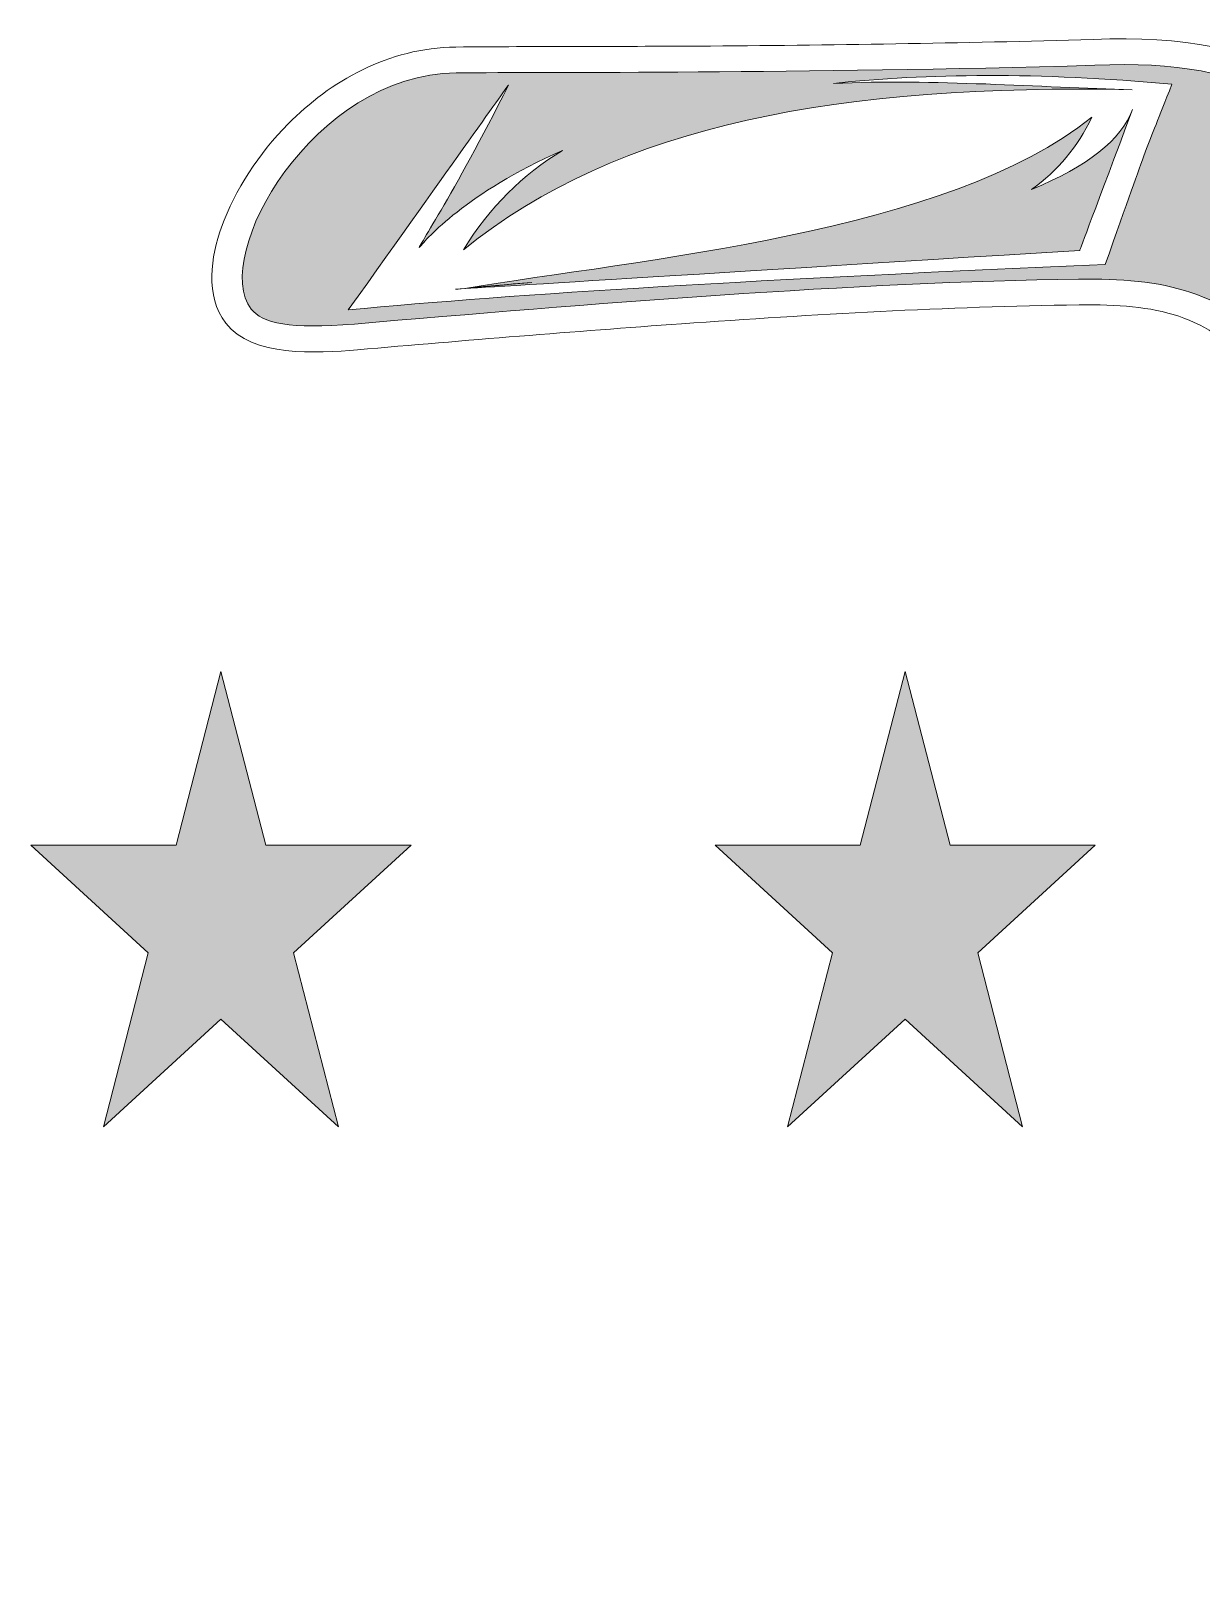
# Model space of a CAD drawing. Header units: inches. Extents: x 0.5 to 14.5, y -15.2 to -1.1.
# Drawn here: x 1.391 to 4.971, y -11.333 to -6.626 of the extents above; entities that cross this region are included whole.
import ezdxf

# ---------------------------------------------------------------- set-up
doc = ezdxf.new("R2010")
doc.units = ezdxf.units.IN
doc.header["$MEASUREMENT"] = 0
doc.layers.add('Layer 1', color=7, linetype='Continuous')

# ---------------------------------------------------------------- blocks, each defined once
blk = doc.blocks.new('block 29')
at = {"layer": 'Layer 1', "lineweight": 0}
blk.add_open_spline([(2.3902, -7.601), (2.7203, -7.5727), (3.0506, -7.5451), (3.3813, -7.5217), (3.785, -7.4932), (4.1924, -7.4691), (4.5976, -7.464), (4.8339, -7.4611), (4.9948, -7.492), (5.1349, -7.6656), (5.1349, -7.6656), (5.2245, -7.7766), (5.2245, -7.7766), (5.2245, -7.7766), (6.4799, -9.3322), (6.4799, -9.3322), (6.6845, -9.5878), (6.8876, -9.8441), (7.0885, -10.1017), (7.0885, -10.1017), (7.1072, -10.1257), (7.1072, -10.1257), (7.1072, -10.1257), (7.1399, -10.1339), (7.1399, -10.1339), (7.2191, -10.1537), (7.2968, -10.1763), (7.3737, -10.2016), (7.3737, -10.2016), (9.2929, -12.5786), (9.2929, -12.5786), (9.5101, -12.5788), (9.7274, -12.5789), (9.9447, -12.579), (9.9447, -12.579), (7.8422, -9.9751), (7.8422, -9.9751), (7.8415, -9.898), (7.8518, -9.8204), (7.8608, -9.7438), (7.8608, -9.7438), (7.8643, -9.7142), (7.8643, -9.7142), (7.8643, -9.7142), (7.8437, -9.6899), (7.8437, -9.6899), (7.6869, -9.5048), (7.5299, -9.32), (7.3744, -9.1342), (7.3744, -9.1342), (6.0704, -7.5758), (6.0704, -7.5758), (5.9649, -7.4496), (5.8597, -7.3233), (5.7533, -7.1976), (5.4441, -6.8325), (5.1985, -6.6256), (4.6406, -6.6522), (4.2393, -6.6636), (3.8358, -6.6698), (3.4322, -6.6724), (3.1853, -6.674), (2.9381, -6.6729), (2.6913, -6.6753), (2.4849, -6.6773), (2.3069, -6.7801), (2.1782, -6.9103), (2.0889, -7.0007), (2.0148, -7.1127), (1.9746, -7.2257), (1.9425, -7.3161), (1.923, -7.436), (1.9874, -7.5197), (2.0672, -7.6236), (2.2646, -7.6118), (2.3902, -7.601)], degree=3, knots=[0, 0, 0, 0, 1, 1, 1, 2, 2, 2, 3, 3, 3, 4, 4, 4, 5, 5, 5, 6, 6, 6, 7, 7, 7, 8, 8, 8, 9, 9, 9, 10, 10, 10, 11, 11, 11, 12, 12, 12, 13, 13, 13, 14, 14, 14, 15, 15, 15, 16, 16, 16, 17, 17, 17, 18, 18, 18, 19, 19, 19, 20, 20, 20, 21, 21, 21, 22, 22, 22, 23, 23, 23, 24, 24, 24, 25, 25, 25, 25], dxfattribs=at)
blk = doc.blocks.new('block 34')
at = {"layer": 'Layer 1', "true_color": 0x001959}
h = blk.add_hatch(color=168, dxfattribs=at)
h.dxf.hatch_style = 2
edge = h.paths.add_edge_path()
edge.add_spline(control_points=[(2.3808, -7.5224), (3.0823, -7.4621), (3.9243, -7.3934), (4.5961, -7.385), (4.8535, -7.3818), (5.0487, -7.4185), (5.2119, -7.6209), (5.2119, -7.6209), (5.3015, -7.732), (5.3015, -7.732), (5.3015, -7.732), (5.304, -7.7351), (5.304, -7.7351), (5.304, -7.7351), (5.3086, -7.7408), (5.3086, -7.7408), (5.3086, -7.7408), (5.3178, -7.7522), (5.3178, -7.7522), (5.3178, -7.7522), (5.3224, -7.758), (5.3224, -7.758), (5.3224, -7.758), (6.5561, -9.2865), (6.5561, -9.2865), (6.5561, -9.2865), (6.5571, -9.2878), (6.5571, -9.2878), (6.7637, -9.5461), (6.9678, -9.8035), (7.1663, -10.058), (7.2624, -10.0821), (7.3488, -10.108), (7.4345, -10.137), (7.4345, -10.137), (8.6758, -11.6744), (8.6758, -11.6744), (8.6758, -11.6744), (8.9697, -11.5114), (8.9697, -11.5114), (8.9697, -11.5114), (7.7496, -10.0003), (7.7496, -10.0003), (7.7467, -9.9271), (7.7525, -9.8679), (7.7679, -9.7361), (7.6024, -9.5407), (7.446, -9.3552), (7.2982, -9.18), (7.2982, -9.18), (7.2983, -9.18), (7.2983, -9.18), (7.2983, -9.18), (5.9944, -7.6215), (5.9944, -7.6215), (5.8663, -7.4681), (5.7607, -7.3419), (5.6776, -7.2437), (5.3603, -6.8691), (5.1407, -6.7075), (4.6458, -6.7311), (3.7358, -6.7572), (2.9725, -6.7516), (2.6924, -6.7543), (2.2554, -6.7586), (1.941, -7.3146), (2.0655, -7.4766), (2.0985, -7.5194), (2.1837, -7.5393), (2.3808, -7.5224)], knot_values=[0, 0, 0, 0, 1, 1, 1, 2, 2, 2, 3, 3, 3, 4, 4, 4, 5, 5, 5, 6, 6, 6, 7, 7, 7, 8, 8, 8, 9, 9, 9, 10, 10, 10, 11, 11, 11, 12, 12, 12, 13, 13, 13, 14, 14, 14, 15, 15, 15, 16, 16, 16, 17, 17, 17, 18, 18, 18, 19, 19, 19, 20, 20, 20, 21, 21, 21, 22, 22, 22, 23, 23, 23, 23], degree=3, periodic=1)
h.paths.add_polyline_path([(7.0749, -9.0055), (6.407, -9.0055), (5.8537, -8.3207), (6.5022, -8.3207)])
h.paths.add_polyline_path([(6.2238, -7.9877), (6.3271, -8.1114), (5.6846, -8.1114), (5.5847, -7.9877)])
edge = h.paths.add_edge_path()
edge.add_spline(control_points=[(2.8522, -6.7914), (2.6835, -7.1299), (2.5624, -7.3074), (2.581, -7.2863), (2.6001, -7.2646), (2.7206, -7.1223), (3.0171, -6.9915), (2.8969, -7.0654), (2.7938, -7.1642), (2.7148, -7.2955), (3.1879, -6.91), (3.8723, -6.7868), (4.7602, -6.806), (4.4756, -6.7981), (4.1541, -6.7733), (3.8461, -6.7864), (4.1299, -6.7563), (4.4718, -6.7515), (4.8816, -6.7892), (4.7951, -7.0094), (4.8187, -6.9391), (4.6776, -7.3405), (3.6433, -7.384), (2.8715, -7.4303), (2.3623, -7.4794), (2.6889, -7.0207), (2.8522, -6.7914), (2.8522, -6.7914)], knot_values=[0, 0, 0, 0, 1, 1, 1, 2, 2, 2, 3, 3, 3, 4, 4, 4, 5, 5, 5, 6, 6, 6, 7, 7, 7, 8, 8, 8, 9, 9, 9, 9], degree=3, periodic=1)
at = {"layer": 'Layer 1', "lineweight": 0}
for points, knots in [([(2.3808, -7.5224), (3.0823, -7.4621), (3.9243, -7.3934), (4.5961, -7.385), (4.8535, -7.3818), (5.0487, -7.4185), (5.2119, -7.6209), (5.2119, -7.6209), (5.3015, -7.732), (5.3015, -7.732), (5.3015, -7.732), (5.304, -7.7351), (5.304, -7.7351), (5.304, -7.7351), (5.3086, -7.7408), (5.3086, -7.7408), (5.3086, -7.7408), (5.3178, -7.7522), (5.3178, -7.7522), (5.3178, -7.7522), (5.3224, -7.758), (5.3224, -7.758), (5.3224, -7.758), (6.5561, -9.2865), (6.5561, -9.2865), (6.5561, -9.2865), (6.5571, -9.2878), (6.5571, -9.2878), (6.7637, -9.5461), (6.9678, -9.8035), (7.1663, -10.058), (7.2624, -10.0821), (7.3488, -10.108), (7.4345, -10.137), (7.4345, -10.137), (8.6758, -11.6744), (8.6758, -11.6744), (8.6758, -11.6744), (8.9697, -11.5114), (8.9697, -11.5114), (8.9697, -11.5114), (7.7496, -10.0003), (7.7496, -10.0003), (7.7467, -9.9271), (7.7525, -9.8679), (7.7679, -9.7361), (7.6024, -9.5407), (7.446, -9.3552), (7.2982, -9.18), (7.2982, -9.18), (7.2983, -9.18), (7.2983, -9.18), (7.2983, -9.18), (5.9944, -7.6215), (5.9944, -7.6215), (5.8663, -7.4681), (5.7607, -7.3419), (5.6776, -7.2437), (5.3603, -6.8691), (5.1407, -6.7075), (4.6458, -6.7311), (3.7358, -6.7572), (2.9725, -6.7516), (2.6924, -6.7543), (2.2554, -6.7586), (1.941, -7.3146), (2.0655, -7.4766), (2.0985, -7.5194), (2.1837, -7.5393), (2.3808, -7.5224)], [0, 0, 0, 0, 1, 1, 1, 2, 2, 2, 3, 3, 3, 4, 4, 4, 5, 5, 5, 6, 6, 6, 7, 7, 7, 8, 8, 8, 9, 9, 9, 10, 10, 10, 11, 11, 11, 12, 12, 12, 13, 13, 13, 14, 14, 14, 15, 15, 15, 16, 16, 16, 17, 17, 17, 18, 18, 18, 19, 19, 19, 20, 20, 20, 21, 21, 21, 22, 22, 22, 23, 23, 23, 23]), ([(2.8522, -6.7914), (2.6835, -7.1299), (2.5624, -7.3074), (2.581, -7.2863), (2.6001, -7.2646), (2.7206, -7.1223), (3.0171, -6.9915), (2.8969, -7.0654), (2.7938, -7.1642), (2.7148, -7.2955), (3.1879, -6.91), (3.8723, -6.7868), (4.7602, -6.806), (4.4756, -6.7981), (4.1541, -6.7733), (3.8461, -6.7864), (4.1299, -6.7563), (4.4718, -6.7515), (4.8816, -6.7892), (4.7951, -7.0094), (4.8187, -6.9391), (4.6776, -7.3405), (3.6433, -7.384), (2.8715, -7.4303), (2.3623, -7.4794), (2.6889, -7.0207), (2.8522, -6.7914), (2.8522, -6.7914)], [0, 0, 0, 0, 1, 1, 1, 2, 2, 2, 3, 3, 3, 4, 4, 4, 5, 5, 5, 6, 6, 6, 7, 7, 7, 8, 8, 8, 9, 9, 9, 9])]:
    blk.add_open_spline(points, degree=3, knots=knots, dxfattribs=at)
blk = doc.blocks.new('block 36')
at = {"layer": 'Layer 1', "true_color": 0x001959}
h = blk.add_hatch(color=168, dxfattribs=at)
h.dxf.hatch_style = 2
edge = h.paths.add_edge_path()
edge.add_spline(control_points=[(4.4526, -7.1109), (4.5317, -7.0535), (4.5944, -6.9815), (4.6365, -6.8902), (4.2029, -7.2434), (3.2408, -7.3268), (2.7183, -7.4134), (2.7183, -7.4134), (2.6905, -7.4158), (2.6905, -7.4158), (2.6905, -7.4158), (3.3269, -7.3762), (4.5997, -7.2971), (4.5997, -7.2971), (4.6484, -7.1674), (4.7613, -6.8664), (4.7264, -6.9593), (4.6236, -7.0403), (4.4526, -7.1109)], knot_values=[0, 0, 0, 0, 1, 1, 1, 2, 2, 2, 3, 3, 3, 4, 4, 4, 5, 5, 5, 6, 6, 6, 6], degree=3, periodic=1)
edge = h.paths.add_edge_path()
edge.add_spline(control_points=[(2.7198, -7.4133), (2.7745, -7.4079), (2.8449, -7.4016), (2.9241, -7.3949), (2.8578, -7.4012), (2.7897, -7.4073), (2.7198, -7.4133)], knot_values=[0, 0, 0, 0, 1, 1, 1, 2, 2, 2, 2], degree=3, periodic=1)
at = {"layer": 'Layer 1', "lineweight": 0}
for points, knots in [([(4.4526, -7.1109), (4.5317, -7.0535), (4.5944, -6.9815), (4.6365, -6.8902), (4.2029, -7.2434), (3.2408, -7.3268), (2.7183, -7.4134), (2.7183, -7.4134), (2.6905, -7.4158), (2.6905, -7.4158), (2.6905, -7.4158), (3.3269, -7.3762), (4.5997, -7.2971), (4.5997, -7.2971), (4.6484, -7.1674), (4.7613, -6.8664), (4.7264, -6.9593), (4.6236, -7.0403), (4.4526, -7.1109)], [0, 0, 0, 0, 1, 1, 1, 2, 2, 2, 3, 3, 3, 4, 4, 4, 5, 5, 5, 6, 6, 6, 6]), ([(2.7198, -7.4133), (2.7745, -7.4079), (2.8449, -7.4016), (2.9241, -7.3949), (2.8578, -7.4012), (2.7897, -7.4073), (2.7198, -7.4133)], [0, 0, 0, 0, 1, 1, 1, 2, 2, 2, 2])]:
    blk.add_open_spline(points, degree=3, knots=knots, dxfattribs=at)
blk = doc.blocks.new('block 28')
at = {"layer": 'Layer 1'}
for name in ['block 29', 'block 34', 'block 36']:
    blk.add_blockref(name, (0, 0), dxfattribs=at)
blk = doc.blocks.new('block 56')
at = {"layer": 'Layer 1', "true_color": 0xf2f2f2}
h = blk.add_hatch(color=7, dxfattribs=at)
h.dxf.hatch_style = 2
h.paths.add_polyline_path([(1.9726, -8.5849), (2.1099, -9.1166), (2.5543, -9.1166), (2.1948, -9.4453), (2.3321, -9.977), (1.9726, -9.6484), (1.6131, -9.977), (1.7504, -9.4453), (1.391, -9.1166), (1.8353, -9.1166)])
h = blk.add_hatch(color=7, dxfattribs=at)
h.dxf.hatch_style = 2
h.paths.add_polyline_path([(4.0656, -8.5849), (4.203, -9.1166), (4.6473, -9.1166), (4.2878, -9.4453), (4.4251, -9.977), (4.0656, -9.6484), (3.7062, -9.977), (3.8435, -9.4453), (3.484, -9.1166), (3.9283, -9.1166)])
at = {"layer": 'Layer 1', "lineweight": 0}
for points in [[(1.9726, -8.5849), (2.1099, -9.1166), (2.5543, -9.1166), (2.1948, -9.4453), (2.3321, -9.977), (1.9726, -9.6484), (1.6131, -9.977), (1.7504, -9.4453), (1.391, -9.1166), (1.8353, -9.1166), (1.9726, -8.5849)], [(4.0656, -8.5849), (4.203, -9.1166), (4.6473, -9.1166), (4.2878, -9.4453), (4.4251, -9.977), (4.0656, -9.6484), (3.7062, -9.977), (3.8435, -9.4453), (3.484, -9.1166), (3.9283, -9.1166), (4.0656, -8.5849)]]:
    blk.add_lwpolyline(points, dxfattribs=at)
blk = doc.blocks.new('block 2')
at = {"layer": 'Layer 1'}
for name in ['block 28', 'block 56']:
    blk.add_blockref(name, (0, 0), dxfattribs=at)

msp = doc.modelspace()

# ---------------------------------------------------------------- block references
at = {"layer": 'Layer 1'}
msp.add_blockref('block 2', (0, 0), dxfattribs=at)

doc.saveas('drawing.dxf')
